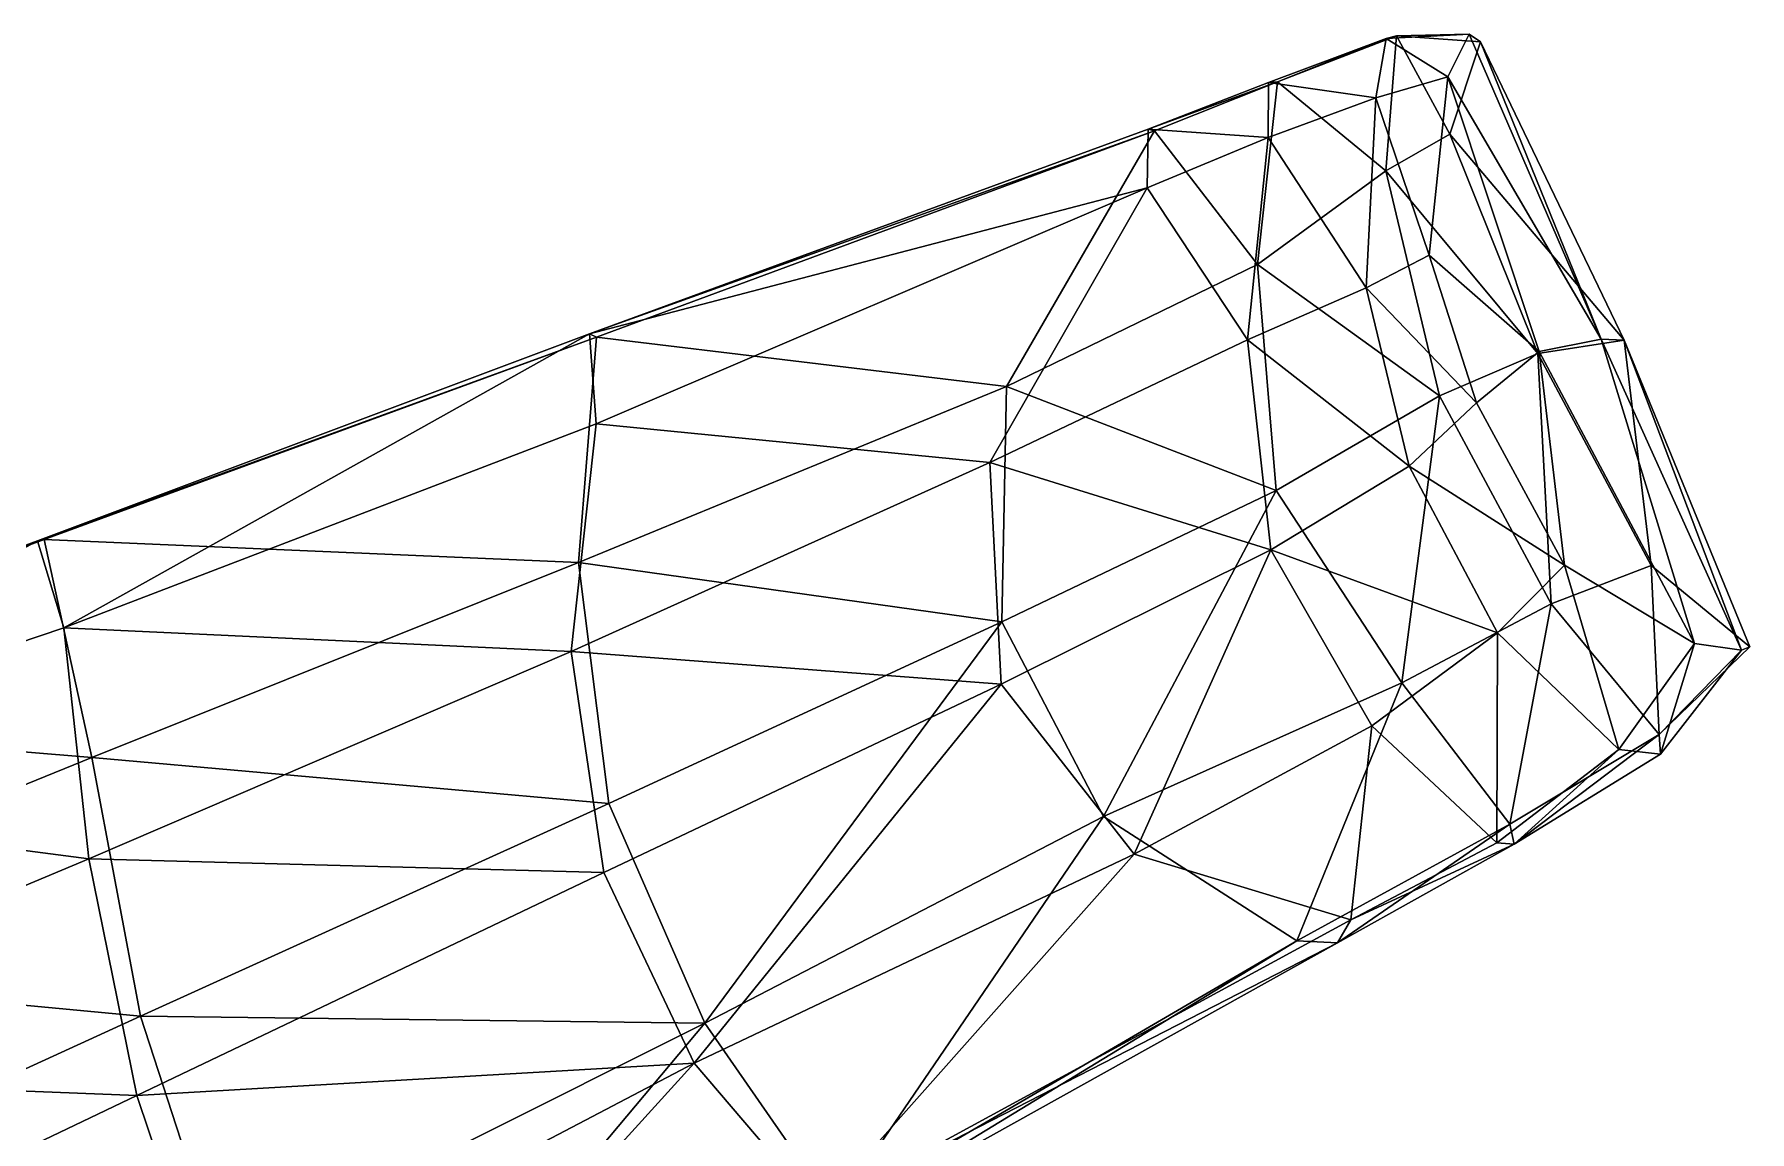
# Model space of a CAD drawing. Extents: x -4.77 to 4.77, y -2.48 to 3.3.
# Drawn here: x 2.382 to 3.084, y 2.489 to 2.938 of the extents above; entities that cross this region are included whole.
import ezdxf

# ---------------------------------------------------------------- set-up
doc = ezdxf.new("R2010")
doc.units = 0

msp = doc.modelspace()

# ---------------------------------------------------------------- linework, layer by layer
for points in [[(2.93511, 2.93588, 1.69066), (2.89068, 2.91808, 1.66646), (2.88708, 2.91786, 1.67878)], [(2.93089, 2.91164, 1.70869), (2.93511, 2.93588, 1.69066), (2.88708, 2.91786, 1.67878)], [(2.93511, 2.93588, -1.69066), (2.88708, 2.91786, -1.67878), (2.89068, 2.91808, -1.66646)], [(2.93089, 2.91164, -1.70869), (2.88708, 2.91786, -1.67878), (2.93511, 2.93588, -1.69066)], [(2.93511, 2.93588, 1.69066), (2.93944, 2.93688, 1.68273), (2.89068, 2.91808, 1.66646)], [(2.89068, 2.91808, 1.66646), (2.93944, 2.93688, 1.68273), (2.93498, 2.88179, 1.67255)], [(2.93511, 2.93588, -1.69066), (2.89068, 2.91808, -1.66646), (2.93944, 2.93688, -1.68273)], [(2.89068, 2.91808, -1.66646), (2.93498, 2.88179, -1.67255), (2.93944, 2.93688, -1.68273)], [(2.96033, 2.92018, 1.70944), (2.93511, 2.93588, 1.69066), (2.93089, 2.91164, 1.70869)], [(2.96033, 2.92018, -1.70944), (2.93089, 2.91164, -1.70869), (2.93511, 2.93588, -1.69066)], [(2.93944, 2.93688, 1.68273), (2.96122, 2.89669, 1.68042), (2.93498, 2.88179, 1.67255)], [(2.93944, 2.93688, -1.68273), (2.93498, 2.88179, -1.67255), (2.96122, 2.89669, -1.68042)], [(2.96913, 2.93755, 1.70218), (2.93944, 2.93688, 1.68273), (2.93511, 2.93588, 1.69066)], [(2.96033, 2.92018, 1.70944), (2.96913, 2.93755, 1.70218), (2.93511, 2.93588, 1.69066)], [(2.96913, 2.93755, -1.70218), (2.93511, 2.93588, -1.69066), (2.93944, 2.93688, -1.68273)], [(2.96033, 2.92018, -1.70944), (2.93511, 2.93588, -1.69066), (2.96913, 2.93755, -1.70218)], [(2.96913, 2.93755, 1.70218), (2.97374, 2.93449, 1.68829), (2.93944, 2.93688, 1.68273)], [(2.96913, 2.93755, -1.70218), (2.93944, 2.93688, -1.68273), (2.97374, 2.93449, -1.68829)], [(2.93944, 2.93688, 1.68273), (2.97374, 2.93449, 1.68829), (2.96122, 2.89669, 1.68042)], [(2.93944, 2.93688, -1.68273), (2.96122, 2.89669, -1.68042), (2.97374, 2.93449, -1.68829)], [(3.02305, 2.81293, 1.7205), (2.96913, 2.93755, 1.70218), (2.96033, 2.92018, 1.70944)], [(3.02305, 2.81293, -1.7205), (2.96033, 2.92018, -1.70944), (2.96913, 2.93755, -1.70218)], [(2.96122, 2.89669, 1.68042), (2.97374, 2.93449, 1.68829), (3.03248, 2.81253, 1.70897)], [(2.96122, 2.89669, -1.68042), (3.03248, 2.81253, -1.70897), (2.97374, 2.93449, -1.68829)], [(3.02305, 2.81293, 1.7205), (2.97374, 2.93449, 1.68829), (2.96913, 2.93755, 1.70218)], [(3.02305, 2.81293, -1.7205), (2.96913, 2.93755, -1.70218), (2.97374, 2.93449, -1.68829)], [(3.02305, 2.81293, 1.7205), (3.03248, 2.81253, 1.70897), (2.97374, 2.93449, 1.68829)], [(3.02305, 2.81293, -1.7205), (2.97374, 2.93449, -1.68829), (3.03248, 2.81253, -1.70897)], [(2.95272, 2.8473, 1.72221), (2.96033, 2.92018, 1.70944), (2.93089, 2.91164, 1.70869)], [(2.95272, 2.8473, -1.72221), (2.93089, 2.91164, -1.70869), (2.96033, 2.92018, -1.70944)], [(2.95272, 2.8473, 1.72221), (2.99775, 2.8078, 1.72542), (2.96033, 2.92018, 1.70944)], [(2.95272, 2.8473, -1.72221), (2.96033, 2.92018, -1.70944), (2.99775, 2.8078, -1.72542)], [(3.02305, 2.81293, 1.7205), (2.96033, 2.92018, 1.70944), (2.99775, 2.8078, 1.72542)], [(3.02305, 2.81293, -1.7205), (2.99775, 2.8078, -1.72542), (2.96033, 2.92018, -1.70944)], [(2.89068, 2.91808, 1.66646), (2.83779, 2.89883, 1.66632), (2.88708, 2.91786, 1.67878)], [(2.89068, 2.91808, 1.66646), (2.84035, 2.89811, 1.65031), (2.83779, 2.89883, 1.66632)], [(2.89068, 2.91808, -1.66646), (2.88708, 2.91786, -1.67878), (2.83779, 2.89883, -1.66632)], [(2.89068, 2.91808, -1.66646), (2.83779, 2.89883, -1.66632), (2.84035, 2.89811, -1.65031)], [(2.83779, 2.89883, 1.66632), (2.88693, 2.89535, 1.69925), (2.88708, 2.91786, 1.67878)], [(2.83779, 2.89883, -1.66632), (2.88708, 2.91786, -1.67878), (2.88693, 2.89535, -1.69925)], [(2.88252, 2.84346, 1.65725), (2.84035, 2.89811, 1.65031), (2.89068, 2.91808, 1.66646)], [(2.88252, 2.84346, -1.65725), (2.89068, 2.91808, -1.66646), (2.84035, 2.89811, -1.65031)], [(2.89068, 2.91808, 1.66646), (2.93498, 2.88179, 1.67255), (2.88252, 2.84346, 1.65725)], [(2.89068, 2.91808, -1.66646), (2.88252, 2.84346, -1.65725), (2.93498, 2.88179, -1.67255)], [(2.93089, 2.91164, 1.70869), (2.88708, 2.91786, 1.67878), (2.88693, 2.89535, 1.69925)], [(2.93089, 2.91164, -1.70869), (2.88693, 2.89535, -1.69925), (2.88708, 2.91786, -1.67878)], [(2.92699, 2.83385, 1.726), (2.93089, 2.91164, 1.70869), (2.88693, 2.89535, 1.69925)], [(2.92699, 2.83385, -1.726), (2.88693, 2.89535, -1.69925), (2.93089, 2.91164, -1.70869)], [(2.95272, 2.8473, 1.72221), (2.93089, 2.91164, 1.70869), (2.92699, 2.83385, 1.726)], [(2.95272, 2.8473, -1.72221), (2.92699, 2.83385, -1.726), (2.93089, 2.91164, -1.70869)], [(2.60927, 2.81506, 1.60055), (2.83736, 2.87482, 1.6867), (2.83779, 2.89883, 1.66632)], [(2.60927, 2.81506, 1.60055), (2.83779, 2.89883, 1.66632), (2.84035, 2.89811, 1.65031)], [(2.60927, 2.81506, -1.60055), (2.83779, 2.89883, -1.66632), (2.83736, 2.87482, -1.6867)], [(2.60927, 2.81506, -1.60055), (2.84035, 2.89811, -1.65031), (2.83779, 2.89883, -1.66632)], [(2.60927, 2.81506, 1.60055), (2.84035, 2.89811, 1.65031), (2.61208, 2.81371, 1.58372)], [(2.60927, 2.81506, -1.60055), (2.61208, 2.81371, -1.58372), (2.84035, 2.89811, -1.65031)], [(2.61208, 2.81371, 1.58372), (2.84035, 2.89811, 1.65031), (2.77982, 2.79352, 1.62782)], [(2.61208, 2.81371, -1.58372), (2.77982, 2.79352, -1.62782), (2.84035, 2.89811, -1.65031)], [(2.88252, 2.84346, 1.65725), (2.77982, 2.79352, 1.62782), (2.84035, 2.89811, 1.65031)], [(2.88252, 2.84346, -1.65725), (2.84035, 2.89811, -1.65031), (2.77982, 2.79352, -1.62782)], [(2.83779, 2.89883, 1.66632), (2.83736, 2.87482, 1.6867), (2.88693, 2.89535, 1.69925)], [(2.83779, 2.89883, -1.66632), (2.88693, 2.89535, -1.69925), (2.83736, 2.87482, -1.6867)], [(2.83736, 2.87482, 1.6867), (2.87845, 2.81256, 1.72342), (2.88693, 2.89535, 1.69925)], [(2.83736, 2.87482, -1.6867), (2.88693, 2.89535, -1.69925), (2.87845, 2.81256, -1.72342)], [(2.92699, 2.83385, 1.726), (2.88693, 2.89535, 1.69925), (2.87845, 2.81256, 1.72342)], [(2.92699, 2.83385, -1.726), (2.87845, 2.81256, -1.72342), (2.88693, 2.89535, -1.69925)], [(2.93498, 2.88179, 1.67255), (2.96122, 2.89669, 1.68042), (2.99722, 2.80704, 1.69073)], [(2.93498, 2.88179, -1.67255), (2.99722, 2.80704, -1.69073), (2.96122, 2.89669, -1.68042)], [(2.96122, 2.89669, 1.68042), (3.03248, 2.81253, 1.70897), (2.99722, 2.80704, 1.69073)], [(2.96122, 2.89669, -1.68042), (2.99722, 2.80704, -1.69073), (3.03248, 2.81253, -1.70897)], [(2.88252, 2.84346, 1.65725), (2.93498, 2.88179, 1.67255), (2.95696, 2.78973, 1.67877)], [(2.88252, 2.84346, -1.65725), (2.95696, 2.78973, -1.67877), (2.93498, 2.88179, -1.67255)], [(2.93498, 2.88179, 1.67255), (2.99722, 2.80704, 1.69073), (2.95696, 2.78973, 1.67877)], [(2.93498, 2.88179, -1.67255), (2.95696, 2.78973, -1.67877), (2.99722, 2.80704, -1.69073)], [(2.60927, 2.81506, 1.60055), (2.61199, 2.77833, 1.63113), (2.83736, 2.87482, 1.6867)], [(2.60927, 2.81506, -1.60055), (2.83736, 2.87482, -1.6867), (2.61199, 2.77833, -1.63113)], [(2.61199, 2.77833, 1.63113), (2.77297, 2.76244, 1.69323), (2.83736, 2.87482, 1.6867)], [(2.61199, 2.77833, -1.63113), (2.83736, 2.87482, -1.6867), (2.77297, 2.76244, -1.69323)], [(2.83736, 2.87482, 1.6867), (2.77297, 2.76244, 1.69323), (2.87845, 2.81256, 1.72342)], [(2.83736, 2.87482, -1.6867), (2.87845, 2.81256, -1.72342), (2.77297, 2.76244, -1.69323)], [(2.89018, 2.75099, 1.65945), (2.77982, 2.79352, 1.62782), (2.88252, 2.84346, 1.65725)], [(2.89018, 2.75099, -1.65945), (2.88252, 2.84346, -1.65725), (2.77982, 2.79352, -1.62782)], [(2.88252, 2.84346, 1.65725), (2.95696, 2.78973, 1.67877), (2.89018, 2.75099, 1.65945)], [(2.88252, 2.84346, -1.65725), (2.89018, 2.75099, -1.65945), (2.95696, 2.78973, -1.67877)], [(2.97216, 2.78689, 1.73042), (2.95272, 2.8473, 1.72221), (2.92699, 2.83385, 1.726)], [(2.97216, 2.78689, -1.73042), (2.92699, 2.83385, -1.726), (2.95272, 2.8473, -1.72221)], [(2.95272, 2.8473, 1.72221), (2.97216, 2.78689, 1.73042), (2.99775, 2.8078, 1.72542)], [(2.95272, 2.8473, -1.72221), (2.99775, 2.8078, -1.72542), (2.97216, 2.78689, -1.73042)], [(2.94459, 2.76103, 1.73571), (2.92699, 2.83385, 1.726), (2.87845, 2.81256, 1.72342)], [(2.94459, 2.76103, -1.73571), (2.87845, 2.81256, -1.72342), (2.92699, 2.83385, -1.726)], [(2.97216, 2.78689, 1.73042), (2.92699, 2.83385, 1.726), (2.94459, 2.76103, 1.73571)], [(2.97216, 2.78689, -1.73042), (2.94459, 2.76103, -1.73571), (2.92699, 2.83385, -1.726)], [(2.39425, 2.69488, 1.57067), (2.60927, 2.81506, 1.60055), (2.38348, 2.73043, 1.53814)], [(2.38348, 2.73043, 1.53814), (2.60927, 2.81506, 1.60055), (2.61208, 2.81371, 1.58372)], [(2.39425, 2.69488, -1.57067), (2.38348, 2.73043, -1.53814), (2.60927, 2.81506, -1.60055)], [(2.38348, 2.73043, -1.53814), (2.61208, 2.81371, -1.58372), (2.60927, 2.81506, -1.60055)], [(2.39425, 2.69488, 1.57067), (2.61199, 2.77833, 1.63113), (2.60927, 2.81506, 1.60055)], [(2.39425, 2.69488, -1.57067), (2.60927, 2.81506, -1.60055), (2.61199, 2.77833, -1.63113)], [(2.38348, 2.73043, 1.53814), (2.61208, 2.81371, 1.58372), (2.38625, 2.73096, 1.5185)], [(2.38348, 2.73043, -1.53814), (2.38625, 2.73096, -1.5185), (2.61208, 2.81371, -1.58372)], [(2.38625, 2.73096, 1.5185), (2.61208, 2.81371, 1.58372), (2.60479, 2.72158, 1.57699)], [(2.38625, 2.73096, -1.5185), (2.60479, 2.72158, -1.57699), (2.61208, 2.81371, -1.58372)], [(2.61208, 2.81371, 1.58372), (2.77982, 2.79352, 1.62782), (2.60479, 2.72158, 1.57699)], [(2.61208, 2.81371, -1.58372), (2.60479, 2.72158, -1.57699), (2.77982, 2.79352, -1.62782)], [(2.77297, 2.76244, 1.69323), (2.88797, 2.72671, 1.72645), (2.87845, 2.81256, 1.72342)], [(2.77297, 2.76244, -1.69323), (2.87845, 2.81256, -1.72342), (2.88797, 2.72671, -1.72645)], [(2.94459, 2.76103, 1.73571), (2.87845, 2.81256, 1.72342), (2.88797, 2.72671, 1.72645)], [(2.94459, 2.76103, -1.73571), (2.88797, 2.72671, -1.72645), (2.87845, 2.81256, -1.72342)], [(2.99722, 2.80704, 1.69073), (3.00263, 2.7047, 1.69198), (2.95696, 2.78973, 1.67877)], [(2.99722, 2.80704, -1.69073), (2.95696, 2.78973, -1.67877), (3.00263, 2.7047, -1.69198)], [(2.99775, 2.8078, 1.72542), (2.97216, 2.78689, 1.73042), (3.00813, 2.72042, 1.73815)], [(2.99775, 2.8078, -1.72542), (3.00813, 2.72042, -1.73815), (2.97216, 2.78689, -1.73042)], [(3.04362, 2.72036, 1.70448), (2.99722, 2.80704, 1.69073), (3.03248, 2.81253, 1.70897)], [(3.04362, 2.72036, -1.70448), (3.03248, 2.81253, -1.70897), (2.99722, 2.80704, -1.69073)], [(2.99722, 2.80704, 1.69073), (3.04362, 2.72036, 1.70448), (3.00263, 2.7047, 1.69198)], [(2.99722, 2.80704, -1.69073), (3.00263, 2.7047, -1.69198), (3.04362, 2.72036, -1.70448)], [(3.02305, 2.81293, 1.7205), (2.99775, 2.8078, 1.72542), (3.06127, 2.68845, 1.7387)], [(3.02305, 2.81293, -1.7205), (3.06127, 2.68845, -1.7387), (2.99775, 2.8078, -1.72542)], [(2.99775, 2.8078, 1.72542), (3.00813, 2.72042, 1.73815), (3.06127, 2.68845, 1.7387)], [(2.99775, 2.8078, -1.72542), (3.06127, 2.68845, -1.7387), (3.00813, 2.72042, -1.73815)], [(3.02305, 2.81293, 1.7205), (3.06127, 2.68845, 1.7387), (3.08051, 2.68572, 1.73401)], [(3.08051, 2.68572, 1.73401), (3.03248, 2.81253, 1.70897), (3.02305, 2.81293, 1.7205)], [(3.02305, 2.81293, -1.7205), (3.08051, 2.68572, -1.73401), (3.06127, 2.68845, -1.7387)], [(3.08051, 2.68572, -1.73401), (3.02305, 2.81293, -1.7205), (3.03248, 2.81253, -1.70897)], [(3.04362, 2.72036, 1.70448), (3.03248, 2.81253, 1.70897), (3.08386, 2.68707, 1.72312)], [(3.08051, 2.68572, 1.73401), (3.08386, 2.68707, 1.72312), (3.03248, 2.81253, 1.70897)], [(3.04362, 2.72036, -1.70448), (3.08386, 2.68707, -1.72312), (3.03248, 2.81253, -1.70897)], [(3.08051, 2.68572, -1.73401), (3.03248, 2.81253, -1.70897), (3.08386, 2.68707, -1.72312)], [(2.60479, 2.72158, 1.57699), (2.77982, 2.79352, 1.62782), (2.77797, 2.69734, 1.62723)], [(2.60479, 2.72158, -1.57699), (2.77797, 2.69734, -1.62723), (2.77982, 2.79352, -1.62782)], [(2.89018, 2.75099, 1.65945), (2.77797, 2.69734, 1.62723), (2.77982, 2.79352, 1.62782)], [(2.89018, 2.75099, -1.65945), (2.77982, 2.79352, -1.62782), (2.77797, 2.69734, -1.62723)], [(2.95696, 2.78973, 1.67877), (2.94161, 2.67237, 1.67438), (2.89018, 2.75099, 1.65945)], [(2.95696, 2.78973, -1.67877), (2.89018, 2.75099, -1.65945), (2.94161, 2.67237, -1.67438)], [(2.95696, 2.78973, 1.67877), (3.00263, 2.7047, 1.69198), (2.94161, 2.67237, 1.67438)], [(2.95696, 2.78973, -1.67877), (2.94161, 2.67237, -1.67438), (3.00263, 2.7047, -1.69198)], [(3.00813, 2.72042, 1.73815), (2.97216, 2.78689, 1.73042), (2.94459, 2.76103, 1.73571)], [(3.00813, 2.72042, -1.73815), (2.94459, 2.76103, -1.73571), (2.97216, 2.78689, -1.73042)], [(2.39425, 2.69488, 1.57067), (2.60175, 2.68525, 1.64346), (2.61199, 2.77833, 1.63113)], [(2.39425, 2.69488, -1.57067), (2.61199, 2.77833, -1.63113), (2.60175, 2.68525, -1.64346)], [(2.61199, 2.77833, 1.63113), (2.60175, 2.68525, 1.64346), (2.77297, 2.76244, 1.69323)], [(2.61199, 2.77833, -1.63113), (2.77297, 2.76244, -1.69323), (2.60175, 2.68525, -1.64346)], [(2.77766, 2.67178, 1.69461), (2.77297, 2.76244, 1.69323), (2.60175, 2.68525, 1.64346)], [(2.77766, 2.67178, -1.69461), (2.60175, 2.68525, -1.64346), (2.77297, 2.76244, -1.69323)], [(2.77297, 2.76244, 1.69323), (2.77766, 2.67178, 1.69461), (2.88797, 2.72671, 1.72645)], [(2.77297, 2.76244, -1.69323), (2.88797, 2.72671, -1.72645), (2.77766, 2.67178, -1.69461)], [(2.98063, 2.69278, 1.74386), (2.94459, 2.76103, 1.73571), (2.88797, 2.72671, 1.72645)], [(2.98063, 2.69278, -1.74386), (2.88797, 2.72671, -1.72645), (2.94459, 2.76103, -1.73571)], [(3.00813, 2.72042, 1.73815), (2.94459, 2.76103, 1.73571), (2.98063, 2.69278, 1.74386)], [(3.00813, 2.72042, -1.73815), (2.98063, 2.69278, -1.74386), (2.94459, 2.76103, -1.73571)], [(2.81951, 2.61771, 1.63905), (2.77797, 2.69734, 1.62723), (2.89018, 2.75099, 1.65945)], [(2.81951, 2.61771, -1.63905), (2.89018, 2.75099, -1.65945), (2.77797, 2.69734, -1.62723)], [(2.81951, 2.61771, 1.63905), (2.89018, 2.75099, 1.65945), (2.94161, 2.67237, 1.67438)], [(2.81951, 2.61771, -1.63905), (2.94161, 2.67237, -1.67438), (2.89018, 2.75099, -1.65945)], [(2.19088, 2.65944, 1.48323), (2.38625, 2.73096, 1.5185), (2.19341, 2.65947, 1.46218)], [(2.19088, 2.65944, 1.48323), (2.38348, 2.73043, 1.53814), (2.38625, 2.73096, 1.5185)], [(2.19088, 2.65944, -1.48323), (2.19341, 2.65947, -1.46218), (2.38625, 2.73096, -1.5185)], [(2.19088, 2.65944, -1.48323), (2.38625, 2.73096, -1.5185), (2.38348, 2.73043, -1.53814)], [(2.19521, 2.62766, 1.50958), (2.38348, 2.73043, 1.53814), (2.19088, 2.65944, 1.48323)], [(2.19521, 2.62766, -1.50958), (2.19088, 2.65944, -1.48323), (2.38348, 2.73043, -1.53814)], [(2.19341, 2.65947, 1.46218), (2.38625, 2.73096, 1.5185), (2.40568, 2.6418, 1.5195)], [(2.19341, 2.65947, -1.46218), (2.40568, 2.6418, -1.5195), (2.38625, 2.73096, -1.5185)], [(2.19521, 2.62766, 1.50958), (2.39425, 2.69488, 1.57067), (2.38348, 2.73043, 1.53814)], [(2.19521, 2.62766, -1.50958), (2.38348, 2.73043, -1.53814), (2.39425, 2.69488, -1.57067)], [(2.38625, 2.73096, 1.5185), (2.60479, 2.72158, 1.57699), (2.40568, 2.6418, 1.5195)], [(2.38625, 2.73096, -1.5185), (2.40568, 2.6418, -1.5195), (2.60479, 2.72158, -1.57699)], [(2.88797, 2.72671, 1.72645), (2.77766, 2.67178, 1.69461), (2.83203, 2.60229, 1.7103)], [(2.88797, 2.72671, -1.72645), (2.83203, 2.60229, -1.7103), (2.77766, 2.67178, -1.69461)], [(2.88797, 2.72671, 1.72645), (2.83203, 2.60229, 1.7103), (2.9293, 2.6548, 1.73838)], [(2.88797, 2.72671, -1.72645), (2.9293, 2.6548, -1.73838), (2.83203, 2.60229, -1.7103)], [(2.98063, 2.69278, 1.74386), (2.88797, 2.72671, 1.72645), (2.9293, 2.6548, 1.73838)], [(2.98063, 2.69278, -1.74386), (2.9293, 2.6548, -1.73838), (2.88797, 2.72671, -1.72645)], [(2.40568, 2.6418, 1.5195), (2.60479, 2.72158, 1.57699), (2.6172, 2.62309, 1.58057)], [(2.40568, 2.6418, -1.5195), (2.6172, 2.62309, -1.58057), (2.60479, 2.72158, -1.57699)], [(2.60479, 2.72158, 1.57699), (2.77797, 2.69734, 1.62723), (2.6172, 2.62309, 1.58057)], [(2.60479, 2.72158, -1.57699), (2.6172, 2.62309, -1.58057), (2.77797, 2.69734, -1.62723)], [(3.03036, 2.64508, 1.74366), (3.00813, 2.72042, 1.73815), (2.98063, 2.69278, 1.74386)], [(3.03036, 2.64508, -1.74366), (2.98063, 2.69278, -1.74386), (3.00813, 2.72042, -1.73815)], [(3.04362, 2.72036, 1.70448), (3.04683, 2.65123, 1.70899), (3.00263, 2.7047, 1.69198)], [(3.04362, 2.72036, -1.70448), (3.00263, 2.7047, -1.69198), (3.04683, 2.65123, -1.70899)], [(3.03036, 2.64508, 1.74366), (3.06127, 2.68845, 1.7387), (3.00813, 2.72042, 1.73815)], [(3.03036, 2.64508, -1.74366), (3.00813, 2.72042, -1.73815), (3.06127, 2.68845, -1.7387)], [(3.04362, 2.72036, 1.70448), (3.08386, 2.68707, 1.72312), (3.04683, 2.65123, 1.70899)], [(3.04362, 2.72036, -1.70448), (3.04683, 2.65123, -1.70899), (3.08386, 2.68707, -1.72312)], [(3.00263, 2.7047, 1.69198), (2.98577, 2.61464, 1.69251), (2.94161, 2.67237, 1.67438)], [(3.00263, 2.7047, -1.69198), (2.94161, 2.67237, -1.67438), (2.98577, 2.61464, -1.69251)], [(3.00263, 2.7047, 1.69198), (3.04683, 2.65123, 1.70899), (2.98577, 2.61464, 1.69251)], [(3.00263, 2.7047, -1.69198), (2.98577, 2.61464, -1.69251), (3.04683, 2.65123, -1.70899)], [(2.19521, 2.62766, 1.50958), (2.40446, 2.60035, 1.58676), (2.39425, 2.69488, 1.57067)], [(2.19521, 2.62766, -1.50958), (2.39425, 2.69488, -1.57067), (2.40446, 2.60035, -1.58676)], [(2.39425, 2.69488, 1.57067), (2.40446, 2.60035, 1.58676), (2.60175, 2.68525, 1.64346)], [(2.39425, 2.69488, -1.57067), (2.60175, 2.68525, -1.64346), (2.40446, 2.60035, -1.58676)], [(2.6565, 2.53322, 1.59195), (2.6172, 2.62309, 1.58057), (2.77797, 2.69734, 1.62723)], [(2.6565, 2.53322, -1.59195), (2.77797, 2.69734, -1.62723), (2.6172, 2.62309, -1.58057)], [(2.6565, 2.53322, 1.59195), (2.77797, 2.69734, 1.62723), (2.81951, 2.61771, 1.63905)], [(2.6565, 2.53322, -1.59195), (2.81951, 2.61771, -1.63905), (2.77797, 2.69734, -1.62723)], [(2.9804, 2.60698, 1.7335), (2.98063, 2.69278, 1.74386), (2.9293, 2.6548, 1.73838)], [(2.9804, 2.60698, -1.7335), (2.9293, 2.6548, -1.73838), (2.98063, 2.69278, -1.74386)], [(2.9804, 2.60698, 1.7335), (3.03036, 2.64508, 1.74366), (2.98063, 2.69278, 1.74386)], [(2.9804, 2.60698, -1.7335), (2.98063, 2.69278, -1.74386), (3.03036, 2.64508, -1.74366)], [(3.04732, 2.64323, 1.72815), (3.06127, 2.68845, 1.7387), (3.03036, 2.64508, 1.74366)], [(3.04732, 2.64323, -1.72815), (3.03036, 2.64508, -1.74366), (3.06127, 2.68845, -1.7387)], [(3.04732, 2.64323, 1.72815), (3.08051, 2.68572, 1.73401), (3.06127, 2.68845, 1.7387)], [(3.04732, 2.64323, -1.72815), (3.06127, 2.68845, -1.7387), (3.08051, 2.68572, -1.73401)], [(2.61513, 2.59482, 1.64737), (2.60175, 2.68525, 1.64346), (2.40446, 2.60035, 1.58676)], [(2.61513, 2.59482, -1.64737), (2.40446, 2.60035, -1.58676), (2.60175, 2.68525, -1.64346)], [(2.77766, 2.67178, 1.69461), (2.60175, 2.68525, 1.64346), (2.61513, 2.59482, 1.64737)], [(2.77766, 2.67178, -1.69461), (2.61513, 2.59482, -1.64737), (2.60175, 2.68525, -1.64346)], [(3.04683, 2.65123, 1.70899), (3.08386, 2.68707, 1.72312), (3.08051, 2.68572, 1.73401)], [(3.04683, 2.65123, -1.70899), (3.08051, 2.68572, -1.73401), (3.08386, 2.68707, -1.72312)], [(3.04683, 2.65123, 1.70899), (3.08051, 2.68572, 1.73401), (3.04732, 2.64323, 1.72815)], [(3.04683, 2.65123, -1.70899), (3.04732, 2.64323, -1.72815), (3.08051, 2.68572, -1.73401)], [(2.77766, 2.67178, 1.69461), (2.61513, 2.59482, 1.64737), (2.65206, 2.51681, 1.65831)], [(2.77766, 2.67178, -1.69461), (2.65206, 2.51681, -1.65831), (2.61513, 2.59482, -1.64737)], [(2.77766, 2.67178, 1.69461), (2.65206, 2.51681, 1.65831), (2.83203, 2.60229, 1.7103)], [(2.77766, 2.67178, -1.69461), (2.83203, 2.60229, -1.7103), (2.65206, 2.51681, -1.65831)], [(2.89858, 2.56692, 1.66677), (2.81951, 2.61771, 1.63905), (2.94161, 2.67237, 1.67438)], [(2.89858, 2.56692, -1.66677), (2.94161, 2.67237, -1.67438), (2.81951, 2.61771, -1.63905)], [(2.89858, 2.56692, 1.66677), (2.94161, 2.67237, 1.67438), (2.98577, 2.61464, 1.69251)], [(2.89858, 2.56692, -1.66677), (2.98577, 2.61464, -1.69251), (2.94161, 2.67237, -1.67438)], [(2.19341, 2.65947, 1.46218), (2.40568, 2.6418, 1.5195), (2.19825, 2.55751, 1.45952)], [(2.19341, 2.65947, -1.46218), (2.19825, 2.55751, -1.45952), (2.40568, 2.6418, -1.5195)], [(2.9293, 2.6548, 1.73838), (2.83203, 2.60229, 1.7103), (2.92064, 2.57548, 1.72002)], [(2.9293, 2.6548, -1.73838), (2.92064, 2.57548, -1.72002), (2.83203, 2.60229, -1.7103)], [(2.9293, 2.6548, 1.73838), (2.92064, 2.57548, 1.72002), (2.9804, 2.60698, 1.7335)], [(2.9293, 2.6548, -1.73838), (2.9804, 2.60698, -1.7335), (2.92064, 2.57548, -1.72002)], [(3.04683, 2.65123, 1.70899), (2.98756, 2.60642, 1.71357), (2.98577, 2.61464, 1.69251)], [(3.04683, 2.65123, -1.70899), (2.98577, 2.61464, -1.69251), (2.98756, 2.60642, -1.71357)], [(3.04683, 2.65123, 1.70899), (3.04732, 2.64323, 1.72815), (2.98756, 2.60642, 1.71357)], [(3.04683, 2.65123, -1.70899), (2.98756, 2.60642, -1.71357), (3.04732, 2.64323, -1.72815)], [(2.19825, 2.55751, 1.45952), (2.40568, 2.6418, 1.5195), (2.42554, 2.53603, 1.52519)], [(2.19825, 2.55751, -1.45952), (2.42554, 2.53603, -1.52519), (2.40568, 2.6418, -1.5195)], [(2.40568, 2.6418, 1.5195), (2.6172, 2.62309, 1.58057), (2.42554, 2.53603, 1.52519)], [(2.40568, 2.6418, -1.5195), (2.42554, 2.53603, -1.52519), (2.6172, 2.62309, -1.58057)], [(2.98756, 2.60642, 1.71357), (3.03036, 2.64508, 1.74366), (2.9804, 2.60698, 1.7335)], [(2.98756, 2.60642, -1.71357), (2.9804, 2.60698, -1.7335), (3.03036, 2.64508, -1.74366)], [(2.98756, 2.60642, 1.71357), (3.04732, 2.64323, 1.72815), (3.03036, 2.64508, 1.74366)], [(2.98756, 2.60642, -1.71357), (3.03036, 2.64508, -1.74366), (3.04732, 2.64323, -1.72815)], [(2.19521, 2.62766, 1.50958), (2.19514, 2.51257, 1.52604), (2.40446, 2.60035, 1.58676)], [(2.19521, 2.62766, -1.50958), (2.40446, 2.60035, -1.58676), (2.19514, 2.51257, -1.52604)], [(2.42554, 2.53603, 1.52519), (2.6172, 2.62309, 1.58057), (2.6565, 2.53322, 1.59195)], [(2.42554, 2.53603, -1.52519), (2.6565, 2.53322, -1.59195), (2.6172, 2.62309, -1.58057)], [(2.70966, 2.45655, 1.61692), (2.6565, 2.53322, 1.59195), (2.81951, 2.61771, 1.63905)], [(2.70966, 2.45655, -1.61692), (2.81951, 2.61771, -1.63905), (2.6565, 2.53322, -1.59195)], [(2.70966, 2.45655, 1.61692), (2.81951, 2.61771, 1.63905), (2.89858, 2.56692, 1.66677)], [(2.70966, 2.45655, -1.61692), (2.89858, 2.56692, -1.66677), (2.81951, 2.61771, -1.63905)], [(2.91522, 2.5661, 1.69542), (2.89858, 2.56692, 1.66677), (2.98577, 2.61464, 1.69251)], [(2.91522, 2.5661, -1.69542), (2.98577, 2.61464, -1.69251), (2.89858, 2.56692, -1.66677)], [(2.91522, 2.5661, 1.69542), (2.98577, 2.61464, 1.69251), (2.98756, 2.60642, 1.71357)], [(2.91522, 2.5661, -1.69542), (2.98756, 2.60642, -1.71357), (2.98577, 2.61464, -1.69251)], [(2.92064, 2.57548, 1.72002), (2.91522, 2.5661, 1.69542), (2.98756, 2.60642, 1.71357)], [(2.92064, 2.57548, -1.72002), (2.98756, 2.60642, -1.71357), (2.91522, 2.5661, -1.69542)], [(2.92064, 2.57548, 1.72002), (2.98756, 2.60642, 1.71357), (2.9804, 2.60698, 1.7335)], [(2.92064, 2.57548, -1.72002), (2.9804, 2.60698, -1.7335), (2.98756, 2.60642, -1.71357)], [(2.42406, 2.50368, 1.59243), (2.40446, 2.60035, 1.58676), (2.19514, 2.51257, 1.52604)], [(2.42406, 2.50368, -1.59243), (2.19514, 2.51257, -1.52604), (2.40446, 2.60035, -1.58676)], [(2.61513, 2.59482, 1.64737), (2.40446, 2.60035, 1.58676), (2.42406, 2.50368, 1.59243)], [(2.61513, 2.59482, -1.64737), (2.42406, 2.50368, -1.59243), (2.40446, 2.60035, -1.58676)], [(2.70307, 2.45711, 1.66116), (2.83203, 2.60229, 1.7103), (2.65206, 2.51681, 1.65831)], [(2.70307, 2.45711, -1.66116), (2.65206, 2.51681, -1.65831), (2.83203, 2.60229, -1.7103)], [(2.70307, 2.45711, 1.66116), (2.92064, 2.57548, 1.72002), (2.83203, 2.60229, 1.7103)], [(2.70307, 2.45711, -1.66116), (2.83203, 2.60229, -1.7103), (2.92064, 2.57548, -1.72002)], [(2.42406, 2.50368, 1.59243), (2.65206, 2.51681, 1.65831), (2.61513, 2.59482, 1.64737)], [(2.42406, 2.50368, -1.59243), (2.61513, 2.59482, -1.64737), (2.65206, 2.51681, -1.65831)], [(2.70307, 2.45711, 1.66116), (2.91522, 2.5661, 1.69542), (2.92064, 2.57548, 1.72002)], [(2.70307, 2.45711, -1.66116), (2.92064, 2.57548, -1.72002), (2.91522, 2.5661, -1.69542)], [(2.70307, 2.45711, 1.66116), (2.70646, 2.44984, 1.63554), (2.91522, 2.5661, 1.69542)], [(2.70307, 2.45711, -1.66116), (2.91522, 2.5661, -1.69542), (2.70646, 2.44984, -1.63554)], [(2.70646, 2.44984, 1.63554), (2.89858, 2.56692, 1.66677), (2.91522, 2.5661, 1.69542)], [(2.70646, 2.44984, 1.63554), (2.70966, 2.45655, 1.61692), (2.89858, 2.56692, 1.66677)], [(2.70646, 2.44984, -1.63554), (2.91522, 2.5661, -1.69542), (2.89858, 2.56692, -1.66677)], [(2.70646, 2.44984, -1.63554), (2.89858, 2.56692, -1.66677), (2.70966, 2.45655, -1.61692)], [(2.19825, 2.55751, 1.45952), (2.42554, 2.53603, 1.52519), (2.21615, 2.4402, 1.46469)], [(2.19825, 2.55751, -1.45952), (2.21615, 2.4402, -1.46469), (2.42554, 2.53603, -1.52519)], [(2.21615, 2.4402, 1.46469), (2.42554, 2.53603, 1.52519), (2.45866, 2.43424, 1.53477)], [(2.21615, 2.4402, -1.46469), (2.45866, 2.43424, -1.53477), (2.42554, 2.53603, -1.52519)], [(2.42554, 2.53603, 1.52519), (2.6565, 2.53322, 1.59195), (2.45866, 2.43424, 1.53477)], [(2.42554, 2.53603, -1.52519), (2.45866, 2.43424, -1.53477), (2.6565, 2.53322, -1.59195)], [(2.49406, 2.33971, 1.55114), (2.45866, 2.43424, 1.53477), (2.6565, 2.53322, 1.59195)], [(2.49406, 2.33971, -1.55114), (2.6565, 2.53322, -1.59195), (2.45866, 2.43424, -1.53477)], [(2.49406, 2.33971, 1.55114), (2.6565, 2.53322, 1.59195), (2.70966, 2.45655, 1.61692)], [(2.49406, 2.33971, -1.55114), (2.70966, 2.45655, -1.61692), (2.6565, 2.53322, -1.59195)], [(2.42406, 2.50368, 1.59243), (2.19514, 2.51257, 1.52604), (2.21481, 2.40353, 1.53184)], [(2.42406, 2.50368, -1.59243), (2.21481, 2.40353, -1.53184), (2.19514, 2.51257, -1.52604)], [(2.42406, 2.50368, 1.59243), (2.45451, 2.41329, 1.60115), (2.65206, 2.51681, 1.65831)], [(2.42406, 2.50368, -1.59243), (2.65206, 2.51681, -1.65831), (2.45451, 2.41329, -1.60115)], [(2.48849, 2.33661, 1.59802), (2.65206, 2.51681, 1.65831), (2.45451, 2.41329, 1.60115)], [(2.48849, 2.33661, -1.59802), (2.45451, 2.41329, -1.60115), (2.65206, 2.51681, -1.65831)], [(2.48849, 2.33661, 1.59802), (2.70307, 2.45711, 1.66116), (2.65206, 2.51681, 1.65831)], [(2.48849, 2.33661, -1.59802), (2.65206, 2.51681, -1.65831), (2.70307, 2.45711, -1.66116)], [(2.21481, 2.40353, 1.53184), (2.45451, 2.41329, 1.60115), (2.42406, 2.50368, 1.59243)], [(2.21481, 2.40353, -1.53184), (2.42406, 2.50368, -1.59243), (2.45451, 2.41329, -1.60115)]]:
    msp.add_3dface(points)

doc.saveas('drawing.dxf')
